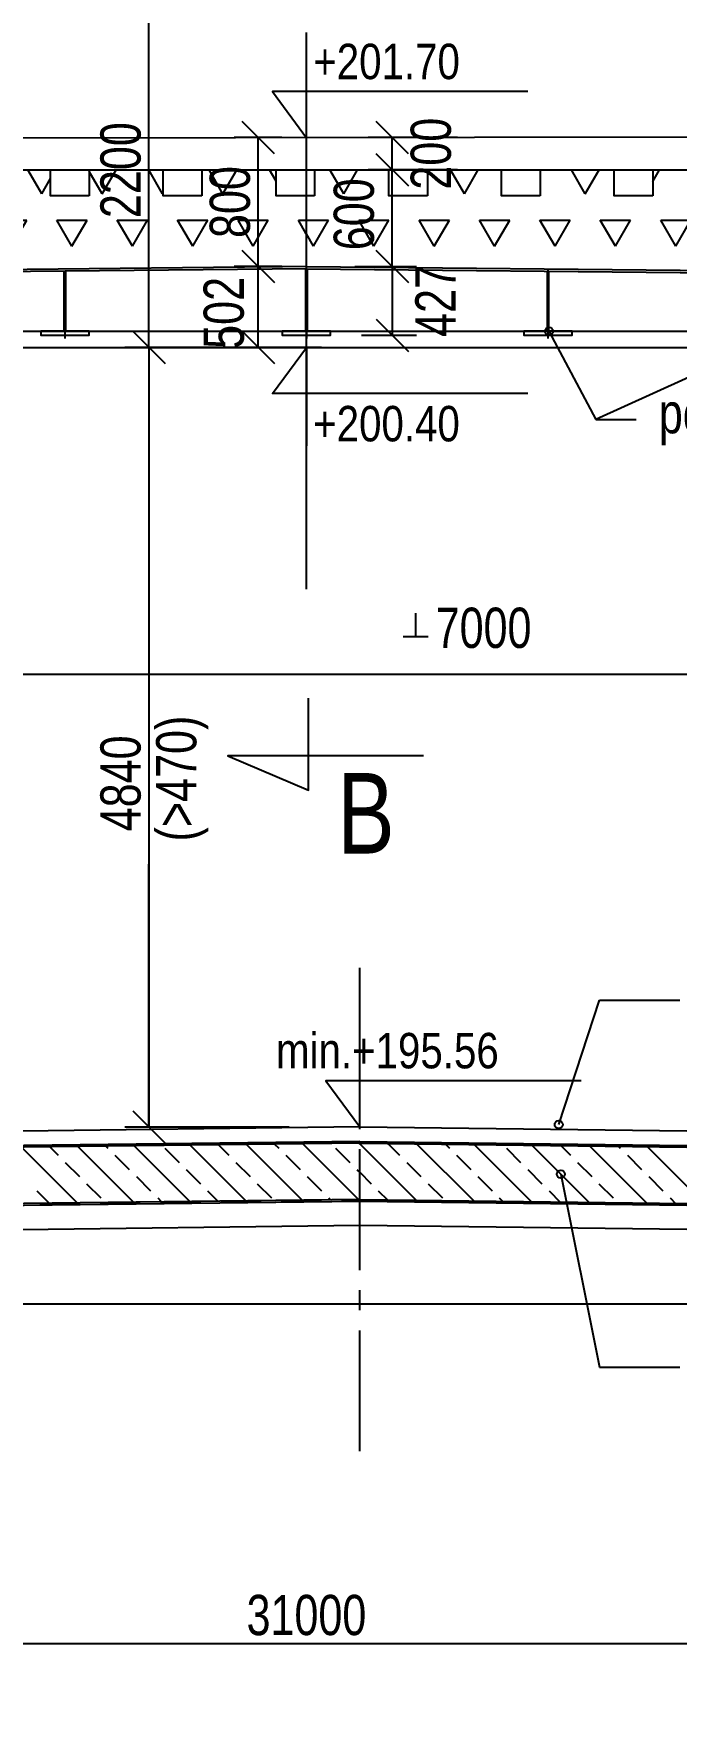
# Model space of a CAD drawing. Header units: millimetres. Extents: x -1069826 to 2704411, y -432732 to 412301.
# Drawn here: x 286818 to 290811, y -95668 to -85266 of the extents above; entities that cross this region are included whole.
import ezdxf
from ezdxf.enums import TextEntityAlignment as Align

# ---------------------------------------------------------------- set-up
doc = ezdxf.new("R2010")
doc.units = ezdxf.units.MM
doc.header["$LTSCALE"] = 1000
doc.header["$MEASUREMENT"] = 0
doc.linetypes.add('CENTER2', pattern=[1.125, 0.75, -0.125, 0.125, -0.125])
doc.linetypes.add('HIDDEN', pattern=[0.375, 0.25, -0.125])
for name, color, linetype in [('0-RA0-W', 7, 'Continuous'), ('0-RAM-T', 7, 'Continuous'), ('0-T', 7, 'Continuous'), ('0-T0-W', 7, 'Continuous'), ('DROGO-T', 7, 'Continuous'), ('DRRAM-T', 7, 'Continuous')]:
    doc.layers.add(name, color=color, linetype=linetype)
doc.styles.add('CDMSTYLE', font='CDMSIMPL', dxfattribs={"width": 0.8, "bigfont": 'CDMBIGPL'})
doc.dimstyles.new('CDMOG-CM-100', dxfattribs={"dimscale": 100, "dimtxt": 2.5, "dimasz": 1, "dimexe": 1.5, "dimexo": 5, "dimgap": 0.5, "dimtad": 1, "dimdec": 1, "dimlfac": 0.1, "dimrnd": 0.5, "dimzin": 9, "dimdsep": 46, "dimtxsty": 'CDMSTYLE', "dimblk": 'OBLIQUE', "dimblk1": 'OBLIQUE', "dimblk2": 'OBLIQUE', "dimsah": 1, "dimtsz": 1, "dimcen": -2.5, "dimclrd": 9, "dimclre": 9, "dimclrt": 9, "dimadec": 0, "dimazin": 0, "dimtfac": 1, "dimtmove": 2, "dimatfit": 3, "dimldrblk": 'OBLIQUE', "dimfxl": 1, "dimtvp": 1, "dimtolj": 1, "dimtzin": 0, "dimarcsym": 0})
doc.dimstyles.new('CDMOG-MM-100', dxfattribs={"dimscale": 100, "dimtxt": 2.5, "dimasz": 2, "dimexe": 1.5, "dimexo": 3, "dimgap": 0.5, "dimtad": 1, "dimdec": 0, "dimrnd": 1, "dimzin": 1, "dimdsep": 46, "dimtxsty": 'CDMSTYLE', "dimblk": 'OBLIQUE', "dimblk1": 'OBLIQUE', "dimblk2": 'OBLIQUE', "dimsah": 1, "dimcen": -2.5, "dimclrd": 9, "dimclre": 9, "dimclrt": 9, "dimadec": 0, "dimazin": 0, "dimtfac": 1, "dimtmove": 2, "dimatfit": 3, "dimldrblk": 'OBLIQUE', "dimfxl": 1, "dimtvp": 1, "dimtolj": 1, "dimtzin": 0, "dimarcsym": 0})
doc.dimstyles.new('CDMOG-MM-100$7', dxfattribs={"dimscale": 100, "dimtxt": 2.5, "dimasz": 1, "dimexe": 1.5, "dimexo": 5, "dimgap": 0.5, "dimtad": 1, "dimdec": 0, "dimrnd": 1, "dimzin": 1, "dimdsep": 46, "dimtxsty": 'CDMSTYLE', "dimblk": 'OBLIQUE', "dimblk1": 'NONE', "dimblk2": 'NONE', "dimsah": 1, "dimtsz": 1, "dimcen": -2.5, "dimclrd": 9, "dimclre": 9, "dimclrt": 9, "dimadec": 0, "dimazin": 0, "dimtfac": 1, "dimtmove": 2, "dimatfit": 3, "dimldrblk": 'NONE', "dimfxl": 1, "dimtvp": 1, "dimtolj": 1, "dimtzin": 0, "dimarcsym": 0})
pattern_1 = [(60, (239994.2, -287612.4), (-187.5, 324.75953), [187.5, -187.5]), (120, (239994.2, -287612.4), (-375, 2e-07), [187.5, -187.5]), (0, (239900.44, -287450.04), (187.5, 324.75953), [187.5, -187.5])]

# ---------------------------------------------------------------- blocks, each defined once
blk = doc.blocks.new('*D932')
at = {"color": 9, "linetype": 'Continuous', "lineweight": -2, "transparency": 16777216}
for p, q in [((282662, -89342), (282862, -89142)), ((282762, -90739), (282762, -89092)), ((294827, -89342), (295027, -89142)), ((294927, -90879), (294927, -89092)), ((282762, -89242), (294927, -89242))]:
    blk.add_line(p, q, dxfattribs=at)
at = {"layer": 'Defpoints', "color": 0, "linetype": 'Continuous', "lineweight": 25, "transparency": 16777216}
for p in [(294927, -89242), (282762, -91239), (294927, -91379)]:
    blk.add_point(p, dxfattribs=at)
at = {"color": 9, "linetype": 'Continuous', "lineweight": 25, "transparency": 16777216, "insert": (289576, -88956), "char_height": 250, "attachment_point": 5, "style": 'CDMSTYLE'}
blk.add_mtext('\\A1; 7000', dxfattribs=at)
blk = doc.blocks.new('_OBLIQUE')
at = {"color": 0, "linetype": 'ByBlock'}
blk.add_line((-0.5, -0.5), (0.5, 0.5), dxfattribs=at)
blk = doc.blocks.new('*D935')
at = {"layer": '0-T', "color": 9, "linetype": 'Continuous', "lineweight": -2, "transparency": 16777216}
for p, q in [((304013, -94437), (304013, -95408)), ((273013, -95258), (304013, -95258))]:
    blk.add_line(p, q, dxfattribs=at)
at = {"layer": 'Defpoints', "color": 0, "linetype": 'Continuous', "lineweight": 25, "transparency": 16777216}
for p in [(304013, -94137), (273013, -94292), (304013, -95258)]:
    blk.add_point(p, dxfattribs=at)
at = {"layer": '0-T', "color": 9, "linetype": 'Continuous', "lineweight": -2, "transparency": 16777216, "xscale": 200, "yscale": 200, "zscale": 200, "rotation": 180}
blk.add_blockref('_OBLIQUE', (273013, -95258), dxfattribs=at)
at = {"layer": '0-T', "color": 9, "linetype": 'Continuous', "lineweight": -2, "transparency": 16777216, "xscale": 200, "yscale": 200, "zscale": 200}
blk.add_blockref('_OBLIQUE', (304013, -95258), dxfattribs=at)
at = {"layer": '0-T', "color": 9, "linetype": 'Continuous', "lineweight": 25, "transparency": 16777216, "insert": (288513, -95083), "char_height": 250, "attachment_point": 5, "style": 'CDMSTYLE'}
blk.add_mtext('\\A1;31000', dxfattribs=at)
blk = doc.blocks.new('_NONE')
at = {"color": 0, "linetype": 'ByBlock'}
blk.add_circle((0, 0), 0.25, dxfattribs=at)
blk = doc.blocks.new('*D963')
at = {"layer": '0-T', "color": 9, "linetype": 'Continuous', "lineweight": -2, "transparency": 16777216}
for p, q in [((288406, -87214), (287385, -87214)), ((287535, -87214), (287535, -92053)), ((288405, -92053), (287385, -92053))]:
    blk.add_line(p, q, dxfattribs=at)
at = {"layer": 'Defpoints', "color": 0, "linetype": 'Continuous', "lineweight": 25, "transparency": 16777216}
for p in [(288706, -87214), (287535, -92053), (288705, -92053)]:
    blk.add_point(p, dxfattribs=at)
at = {"layer": '0-T', "color": 9, "linetype": 'Continuous', "lineweight": -2, "transparency": 16777216, "xscale": 200, "yscale": 200, "zscale": 200}
for p, rotation in [((287535, -87214), 90), ((287535, -92053), 270)]:
    blk.add_blockref('_OBLIQUE', p, dxfattribs=dict(at, rotation=rotation))
at = {"layer": '0-T', "color": 9, "linetype": 'Continuous', "lineweight": 25, "transparency": 16777216, "insert": (287360, -89920), "char_height": 250, "attachment_point": 5, "rotation": 90, "style": 'CDMSTYLE'}
blk.add_mtext('\\A1;4840', dxfattribs=at)
blk = doc.blocks.new('*D964')
at = {"layer": '0-T', "color": 9, "linetype": 'Continuous', "lineweight": -2, "transparency": 16777216}
for p, q in [((288374, -85014), (287385, -85014)), ((287535, -87214), (287535, -85014)), ((288607, -87214), (287385, -87214))]:
    blk.add_line(p, q, dxfattribs=at)
at = {"layer": 'Defpoints', "color": 0, "linetype": 'Continuous', "lineweight": 25, "transparency": 16777216}
for p in [(287535, -85014), (288674, -85014), (288907, -87214)]:
    blk.add_point(p, dxfattribs=at)
at = {"layer": '0-T', "color": 9, "linetype": 'Continuous', "lineweight": -2, "transparency": 16777216, "xscale": 200, "yscale": 200, "zscale": 200}
for p, rotation in [((287535, -85014), 90), ((287535, -87214), 270)]:
    blk.add_blockref('_OBLIQUE', p, dxfattribs=dict(at, rotation=rotation))
at = {"layer": '0-T', "color": 9, "linetype": 'Continuous', "lineweight": 25, "transparency": 16777216, "insert": (287360, -86114), "char_height": 250, "attachment_point": 5, "rotation": 90, "style": 'CDMSTYLE'}
blk.add_mtext('\\A1;\\C1;2200', dxfattribs=at)
blk = doc.blocks.new('*D965')
at = {"layer": '0-T', "color": 9, "linetype": 'Continuous', "lineweight": -2, "transparency": 16777216}
for p, q in [((288406, -87214), (287385, -87214)), ((287535, -87214), (287535, -89359)), ((287535, -92053), (287535, -90421)), ((288405, -92053), (287385, -92053))]:
    blk.add_line(p, q, dxfattribs=at)
at = {"layer": 'Defpoints', "color": 0, "linetype": 'Continuous', "lineweight": 25, "transparency": 16777216}
for p in [(288706, -87214), (287535, -92053), (288705, -92053)]:
    blk.add_point(p, dxfattribs=at)
at = {"layer": '0-T', "color": 9, "linetype": 'Continuous', "lineweight": -2, "transparency": 16777216, "xscale": 200, "yscale": 200, "zscale": 200}
for p, rotation in [((287535, -87214), 90), ((287535, -92053), 270)]:
    blk.add_blockref('_OBLIQUE', p, dxfattribs=dict(at, rotation=rotation))
at = {"layer": '0-T', "color": 9, "linetype": 'Continuous', "lineweight": 25, "transparency": 16777216, "insert": (287742, -89890), "char_height": 250, "attachment_point": 5, "rotation": 90, "style": 'CDMSTYLE'}
blk.add_mtext('\\A1;(>470)', dxfattribs=at)
blk = doc.blocks.new('00KOTA1')
at = {"color": 0, "linetype": 'Continuous'}
blk.add_lwpolyline([(13.74, 2.86), (-2.11, 2.86), (0, 0), (0, 6.11)], dxfattribs=at)
at = {"color": 0, "linetype": 'Continuous', "style": 'CDMSTYLE', "width": 0.85}
blk.add_attdef('%%P000.000', (0.42, 3.63), '', height=2.2, dxfattribs=at)
blk = doc.blocks.new('*D966')
at = {"layer": '0-T', "color": 9, "linetype": 'Continuous', "lineweight": -2, "transparency": 16777216}
for p, q in [((288104, -86712), (288364, -86712)), ((288214, -87214), (288214, -86712)), ((288104, -87214), (288364, -87214))]:
    blk.add_line(p, q, dxfattribs=at)
at = {"layer": 'Defpoints', "color": 0, "linetype": 'Continuous', "lineweight": 25, "transparency": 16777216}
for p in [(287804, -86712), (288214, -86712), (287804, -87214)]:
    blk.add_point(p, dxfattribs=at)
at = {"layer": '0-T', "color": 9, "linetype": 'Continuous', "lineweight": -2, "transparency": 16777216, "xscale": 200, "yscale": 200, "zscale": 200}
for p, rotation in [((288214, -86712), 90), ((288214, -87214), 270)]:
    blk.add_blockref('_OBLIQUE', p, dxfattribs=dict(at, rotation=rotation))
at = {"layer": '0-T', "color": 9, "linetype": 'Continuous', "lineweight": 25, "transparency": 16777216, "insert": (288001, -87000), "char_height": 250, "attachment_point": 5, "rotation": 90, "style": 'CDMSTYLE'}
blk.add_mtext('\\A1;502', dxfattribs=at)
blk = doc.blocks.new('*D967')
at = {"layer": '0-T', "color": 9, "linetype": 'Continuous', "lineweight": -2, "transparency": 16777216}
for p, q in [((288936, -86112), (289196, -86112)), ((289046, -86712), (289046, -86112))]:
    blk.add_line(p, q, dxfattribs=at)
at = {"layer": 'Defpoints', "color": 0, "linetype": 'Continuous', "lineweight": 25, "transparency": 16777216}
for p in [(288636, -86112), (289046, -86112), (289751, -86712)]:
    blk.add_point(p, dxfattribs=at)
at = {"layer": '0-T', "color": 9, "linetype": 'Continuous', "lineweight": -2, "transparency": 16777216, "xscale": 200, "yscale": 200, "zscale": 200}
for p, rotation in [((289046, -86112), 90), ((289046, -86712), 270)]:
    blk.add_blockref('_OBLIQUE', p, dxfattribs=dict(at, rotation=rotation))
at = {"layer": '0-T', "color": 9, "linetype": 'Continuous', "lineweight": 25, "transparency": 16777216, "insert": (288809, -86388), "char_height": 250, "attachment_point": 5, "rotation": 90, "style": 'CDMSTYLE'}
blk.add_mtext('\\A1;600', dxfattribs=at)
blk = doc.blocks.new('*D968')
at = {"layer": '0-T', "color": 9, "linetype": 'Continuous', "lineweight": -2, "transparency": 16777216}
for p, q in [((289451, -85912), (288896, -85912)), ((289046, -86112), (289046, -85912)), ((289451, -86112), (288896, -86112))]:
    blk.add_line(p, q, dxfattribs=at)
at = {"layer": 'Defpoints', "color": 0, "linetype": 'Continuous', "lineweight": 25, "transparency": 16777216}
for p in [(289046, -85912), (289751, -85912), (289751, -86112)]:
    blk.add_point(p, dxfattribs=at)
at = {"layer": '0-T', "color": 9, "linetype": 'Continuous', "lineweight": -2, "transparency": 16777216, "xscale": 200, "yscale": 200, "zscale": 200}
for p, rotation in [((289046, -85912), 90), ((289046, -86112), 270)]:
    blk.add_blockref('_OBLIQUE', p, dxfattribs=dict(at, rotation=rotation))
at = {"layer": '0-T', "color": 9, "linetype": 'Continuous', "lineweight": 25, "transparency": 16777216, "insert": (289287, -86012), "char_height": 250, "attachment_point": 5, "rotation": 90, "style": 'CDMSTYLE'}
blk.add_mtext('\\A1;200', dxfattribs=at)
blk = doc.blocks.new('*D982')
at = {"layer": 'Defpoints', "color": 0, "linetype": 'Continuous', "lineweight": 25, "transparency": 16777216}
for p in [(288214, -85912), (288660, -85912), (288661, -86712)]:
    blk.add_point(p, dxfattribs=at)
at = {"layer": 'DROGO-T', "color": 9, "linetype": 'Continuous', "lineweight": -2, "transparency": 16777216}
for p, q in [((288360, -85912), (288064, -85912)), ((288214, -86712), (288214, -85912)), ((288361, -86712), (288064, -86712))]:
    blk.add_line(p, q, dxfattribs=at)
at = {"layer": 'DROGO-T', "color": 9, "linetype": 'Continuous', "lineweight": -2, "transparency": 16777216, "xscale": 200, "yscale": 200, "zscale": 200}
for p, rotation in [((288214, -85912), 90), ((288214, -86712), 270)]:
    blk.add_blockref('_OBLIQUE', p, dxfattribs=dict(at, rotation=rotation))
at = {"layer": 'DROGO-T', "color": 9, "linetype": 'Continuous', "lineweight": 25, "transparency": 16777216, "insert": (288039, -86312), "char_height": 250, "attachment_point": 5, "rotation": 90, "style": 'CDMSTYLE'}
blk.add_mtext('\\A1;800', dxfattribs=at)
blk = doc.blocks.new('*D985')
at = {"layer": 'Defpoints', "color": 0, "linetype": 'Continuous', "lineweight": 25, "transparency": 16777216}
for p in [(288513, -86712), (288554, -87139), (289046, -87139)]:
    blk.add_point(p, dxfattribs=at)
at = {"layer": 'DROGO-T', "color": 9, "linetype": 'Continuous', "lineweight": -2, "transparency": 16777216}
for p, q in [((288813, -86712), (289196, -86712)), ((289046, -86712), (289046, -87139)), ((288854, -87139), (289196, -87139))]:
    blk.add_line(p, q, dxfattribs=at)
at = {"layer": 'DROGO-T', "color": 9, "linetype": 'Continuous', "lineweight": -2, "transparency": 16777216, "xscale": 200, "yscale": 200, "zscale": 200}
for p, rotation in [((289046, -86712), 90), ((289046, -87139), 270)]:
    blk.add_blockref('_OBLIQUE', p, dxfattribs=dict(at, rotation=rotation))
at = {"layer": 'DROGO-T', "color": 9, "linetype": 'Continuous', "lineweight": 25, "transparency": 16777216, "insert": (289314, -86926), "char_height": 250, "attachment_point": 5, "rotation": 90, "style": 'CDMSTYLE'}
blk.add_mtext('\\A1;427', dxfattribs=at)

msp = doc.modelspace()

# ---------------------------------------------------------------- hatches: boundary and pattern name
at = {"layer": 'DROGO-T', "linetype": 'Continuous', "lineweight": 25}
h = msp.add_hatch(dxfattribs=at)
h.set_pattern_fill('TRIANG', color=40, scale=1000, style=0)
h.set_pattern_definition(pattern_1)
h.paths.add_polyline_path([(277941.2446, -86272.4159), (277824.0178, -86272.4159), (277824.0178, -86112.4159), (277364.0178, -86112.4159), (277364.0178, -86272.4159), (277124.0178, -86272.4159), (277124.0178, -86112.4159), (276664.0178, -86112.4159), (276664.0178, -86272.4159), (276424.0178, -86272.4159), (276424.0178, -86112.4159), (275964.0178, -86112.4159), (275964.0178, -86272.4159), (275724.0178, -86272.4159), (275724.0178, -86112.4159), (275264.0178, -86112.4159), (275264.0178, -86272.4159), (275024.0178, -86272.4159), (275024.0178, -86112.4159), (274564.0178, -86112.4159), (274564.0178, -86272.4159), (274324.0178, -86272.4159), (274324.0178, -86112.4159), (273864.0178, -86112.4159), (273864.0178, -86272.4159), (273624.0178, -86272.4159), (273624.0178, -86112.4159), (273164.0178, -86112.4159), (273164.0178, -86272.4159), (273013.1701, -86272.4159), (273013.1701, -86757.4159), (277941.2446, -86806.6966)])
h.paths.add_polyline_path([(276258.6935, -86664.7224), (275698.7215, -86659.1226), (275700.1215, -86519.1296)], flags=16)
h.paths.add_polyline_path([(273013.1701, -86449.7759), (273013.1701, -86272.4159), (272924.0178, -86272.4159), (272924.0178, -86112.4159), (272464.0178, -86112.4159), (272464.0178, -86272.4159), (272413.1701, -86272.4159), (272413.1701, -86751.4159), (273013.1701, -86757.4159)])
h.paths.add_polyline_path([(278513.1701, -86112.4159), (278064.0178, -86112.4159), (278064.0178, -86272.4159), (277941.2446, -86272.4159), (277941.2446, -86806.6966), (278413.1701, -86811.4159), (278413.1701, -86787.4166), (278513.1701, -86786.4166)])
h.paths.add_polyline_path([(288512.1941, -86272.4159), (288324.0178, -86272.4159), (288324.0178, -86112.4159), (287864.0178, -86112.4159), (287864.0178, -86272.4159), (287624.0178, -86272.4159), (287624.0178, -86112.4159), (287164.0178, -86112.4159), (287164.0178, -86272.4159), (286924.0178, -86272.4159), (286924.0178, -86112.4159), (286464.0178, -86112.4159), (286464.0178, -86272.4159), (286224.0178, -86272.4159), (286224.0178, -86112.4159), (285764.0178, -86112.4159), (285764.0178, -86272.4159), (285524.0178, -86272.4159), (285524.0178, -86112.4159), (285064.0178, -86112.4159), (285064.0178, -86272.4159), (284824.0178, -86272.4159), (284824.0178, -86112.4159), (284364.0178, -86112.4159), (284364.0178, -86272.4159), (284124.0178, -86272.4159), (284124.0178, -86112.4159), (283664.0178, -86112.4159), (283664.0178, -86272.4159), (283424.0178, -86272.4159), (283424.0178, -86112.4159), (282964.0178, -86112.4159), (282964.0178, -86272.4159), (282724.0178, -86272.4159), (282724.0178, -86112.4159), (282264.0178, -86112.4159), (282264.0178, -86272.4159), (282024.0178, -86272.4159), (282024.0178, -86112.4159), (281564.0178, -86112.4159), (281564.0178, -86272.4159), (281324.0178, -86272.4159), (281324.0178, -86112.4159), (280864.0178, -86112.4159), (280864.0178, -86272.4159), (280624.0178, -86272.4159), (280624.0178, -86112.4159), (280164.0178, -86112.4159), (280164.0178, -86272.4159), (279924.0178, -86272.4159), (279924.0178, -86112.4159), (279464.0178, -86112.4159), (279464.0178, -86272.4159), (279224.0178, -86272.4159), (279224.0178, -86112.4159), (278764.0178, -86112.4159), (278764.0178, -86272.4159), (278524.0178, -86272.4159), (278524.0178, -86112.4159), (278513.1701, -86112.4159), (278513.1701, -86786.4166), (278613.1701, -86785.4166), (278613.1701, -86811.4159), (282913.1701, -86768.4159), (282913.1701, -86756.4173), (283113.1701, -86754.4173), (283113.1701, -86766.4159), (285913.1701, -86738.4159), (285913.1701, -86712.4166), (286113.1701, -86710.4166), (286113.1701, -86736.4159), (288512.1941, -86712.4256)])
h.paths.add_polyline_path([(279281.8192, -86664.7224), (279840.3912, -86519.1296), (279841.7912, -86659.1226)], flags=16)
h.paths.add_polyline_path([(273192.8044, -86663.5764), (273192.8044, -86024.2907), (273567.8044, -86024.2907), (273567.8044, -86663.5764)], flags=9)
h.paths.add_polyline_path([(275121.9295, -86627.1034), (275436.0805, -86630.2449), (275438.7054, -86367.758), (275124.5544, -86364.6165)], flags=24)
h.paths.add_polyline_path([(287172.1617, -86528.8071), (287172.1617, -85699.0452), (287547.1617, -85699.0452), (287547.1617, -86528.8071)], flags=9)
h.paths.add_polyline_path([(287851.398, -86631.8965), (287851.398, -85992.6108), (288226.398, -85992.6108), (288226.398, -86631.8965)], flags=9)
h.paths.add_polyline_path([(278628.4032, -86687.1421), (278628.4032, -86047.8563), (279003.4032, -86047.8563), (279003.4032, -86687.1421)], flags=9)
h.paths.add_polyline_path([(280104.4322, -86630.2449), (280418.5832, -86627.1034), (280415.9583, -86364.6165), (280101.8073, -86367.758)], flags=24)
h = msp.add_hatch(dxfattribs=at)
h.set_pattern_fill('TRIANG', color=40, scale=1000, style=0)
h.set_pattern_definition(pattern_1)
h.paths.add_polyline_path([(298513.1701, -86112.4159), (298364.0178, -86112.4159), (298364.0178, -86272.4159), (298124.0178, -86272.4159), (298124.0178, -86112.4159), (297664.0178, -86112.4159), (297664.0178, -86272.4159), (297424.0178, -86272.4159), (297424.0178, -86112.4159), (296964.0178, -86112.4159), (296964.0178, -86272.4159), (296724.0178, -86272.4159), (296724.0178, -86112.4159), (296264.0178, -86112.4159), (296264.0178, -86272.4159), (296024.0178, -86272.4159), (296024.0178, -86112.4159), (295564.0178, -86112.4159), (295564.0178, -86272.4159), (295324.0178, -86272.4159), (295324.0178, -86112.4159), (294864.0178, -86112.4159), (294864.0178, -86272.4159), (294624.0178, -86272.4159), (294624.0178, -86112.4159), (294164.0178, -86112.4159), (294164.0178, -86272.4159), (293924.0178, -86272.4159), (293924.0178, -86112.4159), (293464.0178, -86112.4159), (293464.0178, -86272.4159), (293224.0178, -86272.4159), (293224.0178, -86112.4159), (292764.0178, -86112.4159), (292764.0178, -86272.4159), (292524.0178, -86272.4159), (292524.0178, -86112.4159), (292064.0178, -86112.4159), (292064.0178, -86272.4159), (291824.0178, -86272.4159), (291824.0178, -86112.4159), (291364.0178, -86112.4159), (291364.0178, -86272.4159), (291124.0178, -86272.4159), (291124.0178, -86112.4159), (290664.0178, -86112.4159), (290664.0178, -86272.4159), (290424.0178, -86272.4159), (290424.0178, -86112.4159), (289964.0178, -86112.4159), (289964.0178, -86272.4159), (289724.0178, -86272.4159), (289724.0178, -86112.4159), (289264.0178, -86112.4159), (289264.0178, -86272.4159), (289024.0178, -86272.4159), (289024.0178, -86112.4159), (288564.0178, -86112.4159), (288564.0178, -86272.4159), (288513.1701, -86272.4159), (288513.1701, -86712.4159), (290913.1701, -86736.4159), (290913.1701, -86710.4166), (291113.1701, -86712.4166), (291113.1701, -86738.4159), (293913.1701, -86766.4159), (293913.1701, -86754.4173), (294113.1701, -86756.4173), (294113.1701, -86768.4159), (298413.1701, -86811.4159), (298413.1701, -86785.4166), (298513.1701, -86786.4166)])
h.paths.add_polyline_path([(296684.549, -86654.1226), (296685.949, -86514.1296), (297244.521, -86659.7224)], flags=16)
h.paths.add_polyline_path([(304013.1701, -86112.4159), (303964.0178, -86112.4159), (303964.0178, -86272.4159), (303724.0178, -86272.4159), (303724.0178, -86112.4159), (303264.0178, -86112.4159), (303264.0178, -86272.4159), (303024.0178, -86272.4159), (303024.0178, -86112.4159), (302564.0178, -86112.4159), (302564.0178, -86272.4159), (302324.0178, -86272.4159), (302324.0178, -86112.4159), (301864.0178, -86112.4159), (301864.0178, -86272.4159), (301624.0178, -86272.4159), (301624.0178, -86112.4159), (301164.0178, -86112.4159), (301164.0178, -86272.4159), (300924.0178, -86272.4159), (300924.0178, -86112.4159), (300464.0178, -86112.4159), (300464.0178, -86272.4159), (300224.0178, -86272.4159), (300224.0178, -86112.4159), (299764.0178, -86112.4159), (299764.0178, -86272.4159), (299524.0178, -86272.4159), (299524.0178, -86112.4159), (299064.0178, -86112.4159), (299064.0178, -86272.4159), (298824.0178, -86272.4159), (298824.0178, -86112.4159), (298513.1701, -86112.4159), (298513.1701, -86786.4166), (298613.1701, -86787.4166), (298613.1701, -86811.4159), (304013.1701, -86757.4159), (304013.1701, -86449.7759)])
h.paths.add_polyline_path([(300463.9786, -86659.7224), (301022.5507, -86514.1296), (301023.9506, -86654.1226)], flags=16)
h.paths.add_polyline_path([(304613.1701, -86272.4159), (304424.0178, -86272.4159), (304424.0178, -86112.4159), (304013.1701, -86112.4159), (304013.1701, -86757.4159), (304613.1701, -86751.4159)])
h.paths.add_polyline_path([(288621.9732, -86707.8226), (288621.9732, -86068.5369), (288996.9732, -86068.5369), (288996.9732, -86707.8226)], flags=9)
h.paths.add_polyline_path([(289099.9905, -86332.0587), (289099.9905, -85692.773), (289474.9905, -85692.773), (289474.9905, -86332.0587)], flags=9)
h.paths.add_polyline_path([(289126.1173, -87245.3139), (289126.1173, -86606.0281), (289501.1173, -86606.0281), (289501.1173, -87245.3139)], flags=9)
h.paths.add_polyline_path([(296107.757, -86622.1034), (296421.908, -86625.2449), (296424.5329, -86362.758), (296110.3819, -86359.6165)], flags=24)
h.paths.add_polyline_path([(301286.5916, -86625.2449), (301600.7426, -86622.1034), (301598.1177, -86359.6165), (301283.9668, -86362.758)], flags=24)

# ---------------------------------------------------------------- linework, layer by layer
at = {"color": 3, "linetype": 'Continuous', "lineweight": 25}
msp.add_line((264633.9047, -86112.4159), (314965.4355, -86112.4159), dxfattribs=at)
at = {"layer": '0-RAM-T', "color": 9, "linetype": 'CENTER2', "lineweight": 25}
msp.add_line((288844.1648, -94065.3576), (288844.1648, -90949.9242), dxfattribs=at)
at = {"layer": '0-RAM-T', "color": 1, "linetype": 'Continuous', "lineweight": 25}
for q in [(283481.5345, -92118.014), (294206.7952, -92118.014)]:
    msp.add_line((288844.1648, -92052.0124), q, dxfattribs=at)
at = {"layer": '0-RAM-T', "color": 2, "linetype": 'Continuous', "lineweight": 25}
for p, q in [((288844.1648, -92152.0124), (283481.5345, -92218.014)), ((288844.1648, -92152.0124), (294206.7952, -92218.014)), ((288844.1648, -92502.0124), (283481.5345, -92568.014)), ((288844.1648, -92502.0124), (294206.7952, -92568.014))]:
    msp.add_line(p, q, dxfattribs=at)
at = {"layer": '0-RAM-T', "color": 40, "linetype": 'Continuous', "lineweight": 25}
for p, q in [((288843.8399, -92142.0144), (283481.6157, -92208.011)), ((288844.4898, -92142.0144), (294206.714, -92208.011))]:
    msp.add_line(p, q, dxfattribs=at)
at = {"layer": '0-RAM-T', "color": 3, "linetype": 'HIDDEN', "lineweight": 25}
for q in [(283481.9, -92213.0125), (294206.7546, -92213.0125)]:
    msp.add_line((288844.3273, -92147.0134), q, dxfattribs=at)
at = {"layer": '0-T', "color": 9, "linetype": 'HIDDEN', "lineweight": 25}
msp.add_line((288513.1701, -87385.5352), (288513.1701, -84968.3671), dxfattribs=at)
at = {"layer": '0-T', "color": 1, "linetype": 'Continuous', "lineweight": 25}
msp.add_line((260959.2323, -85945.5077), (316230.3312, -85876.4687), dxfattribs=at)
at = {"layer": '0-T', "color": 3, "linetype": 'Continuous', "lineweight": 25}
for p, q in [((288513.1701, -86712.4159), (278513.1701, -86812.4159)), ((288513.3101, -86726.4152), (278513.1701, -86826.4166)), ((288513.1701, -86712.4159), (298513.1701, -86812.4159)), ((288513.1701, -86726.4159), (298513.1701, -86826.4159))]:
    msp.add_line(p, q, dxfattribs=at)
at = {"layer": '0-T', "color": 40, "linetype": 'CENTER2', "lineweight": 25}
for p, q in [((287013.1701, -86746.4166), (287013.1701, -87159.8208)), ((288513.1701, -86731.4166), (288513.1701, -87159.8208)), ((290013.1701, -86731.4166), (290013.1701, -87159.8208))]:
    msp.add_line(p, q, dxfattribs=at)
at = {"layer": '0-T', "color": 9, "linetype": 'Continuous', "lineweight": 25}
for p, q in [((272413.1701, -87113.9261), (304613.1701, -87113.9261)), ((277013.1701, -87213.9261), (300013.1701, -87213.9261)), ((289191.0867, -88864.3864), (289191.0867, -89008.6493)), ((289113.9125, -89008.6493), (289268.261, -89008.6493))]:
    msp.add_line(p, q, dxfattribs=at)
at = {"layer": '0-T', "color": 1, "linetype": 'Continuous', "lineweight": 25}
for points in [[(287164.0178, -86272.4159), (286924.0178, -86272.4159), (286924.0178, -86112.4159), (287164.0178, -86112.4159)], [(287864.0178, -86272.4159), (287624.0178, -86272.4159), (287624.0178, -86112.4159), (287864.0178, -86112.4159)], [(288564.0178, -86272.4159), (288324.0178, -86272.4159), (288324.0178, -86112.4159), (288564.0178, -86112.4159)], [(289264.0178, -86272.4159), (289024.0178, -86272.4159), (289024.0178, -86112.4159), (289264.0178, -86112.4159)], [(289964.0178, -86272.4159), (289724.0178, -86272.4159), (289724.0178, -86112.4159), (289964.0178, -86112.4159)], [(290664.0178, -86272.4159), (290424.0178, -86272.4159), (290424.0178, -86112.4159), (290664.0178, -86112.4159)]]:
    msp.add_lwpolyline(points, close=True, dxfattribs=at)
at = {"layer": '0-T', "color": 3, "linetype": 'Continuous', "lineweight": 25}
for points in [[(287007.1701, -86741.4766), (287007.1701, -87113.9261), (286863.1701, -87113.9261), (286863.1701, -87138.9261), (287163.1701, -87138.9261), (287163.1701, -87113.9261), (287019.1701, -87113.9261), (287019.1701, -86741.3566)], [(288507.1701, -86726.4766), (288507.1701, -87113.9261), (288363.1701, -87113.9261), (288363.1701, -87138.9261), (288663.1701, -87138.9261), (288663.1701, -87113.9261), (288519.1701, -87113.9261), (288519.1701, -86726.4759)], [(290007.1701, -86741.3559), (290007.1701, -87113.9261), (289863.1701, -87113.9261), (289863.1701, -87138.9261), (290163.1701, -87138.9261), (290163.1701, -87113.9261), (290019.1701, -87113.9261), (290019.1701, -86741.4759)]]:
    msp.add_lwpolyline(points, dxfattribs=at)
at = {"layer": 'DROGO-T', "color": 9, "linetype": 'Continuous', "lineweight": 25}
msp.add_line((288512.1941, -85911.0914), (288512.1941, -88714.6788), dxfattribs=at)
at = {"layer": 'DROGO-T', "color": 40, "linetype": 'Continuous', "lineweight": 25}
for p, q in [((288835.7254, -92502.1163), (288489.9807, -92156.3716)), ((288844.1648, -92157.0023), (288839.2355, -92152.0731)), ((289198.5374, -92511.3749), (288844.1648, -92157.0023)), ((289093.9126, -92229.9734), (289018.0922, -92154.153)), ((289556.4964, -92515.7805), (289197.0717, -92156.3559)), ((287089.451, -92523.6089), (286743.7063, -92177.8642)), ((286972.5922, -92229.9734), (286918.3338, -92175.7149)), ((287438.7059, -92519.3103), (287092.9612, -92173.5657)), ((287281.9514, -92185.7792), (287267.5886, -92171.4164)), ((287414.534, -92318.3617), (287326.1456, -92229.9734)), ((287787.9608, -92515.0118), (287442.2161, -92169.2671)), ((287723.8932, -92274.1676), (287635.5048, -92185.7792)), ((288137.2156, -92510.7133), (287791.4709, -92164.9686)), ((288033.2524, -92229.9734), (287966.0984, -92162.8194)), ((288486.4705, -92506.4148), (288140.7258, -92160.6701)), ((288342.6116, -92185.7792), (288315.3532, -92158.5208)), ((288475.1941, -92318.3617), (288386.8058, -92229.9734)), ((288784.5534, -92274.1676), (288696.165, -92185.7792)), ((289403.2718, -92185.7792), (289376.0513, -92158.5587)), ((289535.8543, -92318.3617), (289447.466, -92229.9734)), ((289914.4555, -92520.1862), (289555.0308, -92160.7615)), ((289845.2135, -92274.1676), (289756.8252, -92185.7792)), ((290272.4145, -92524.5918), (289912.9898, -92165.1672)), ((290154.5727, -92229.9734), (290091.9693, -92167.37)), ((290630.3736, -92528.9975), (290270.9489, -92169.5728)), ((290463.932, -92185.7792), (290449.9284, -92171.7756)), ((290596.5145, -92318.3617), (290508.1261, -92229.9734)), ((290988.3326, -92533.4031), (290628.9079, -92173.9785)), ((287105.1747, -92362.5559), (287016.7864, -92274.1676)), ((287547.1165, -92450.9443), (287458.7281, -92362.5559)), ((287856.4757, -92406.7501), (287768.0874, -92318.3617)), ((288165.8349, -92362.5559), (288077.4466, -92274.1676)), ((288607.7767, -92450.9443), (288519.3883, -92362.5559)), ((288844.1648, -92333.779), (288828.7475, -92318.3617)), ((288917.1359, -92406.7501), (288844.1648, -92333.779)), ((289226.4951, -92362.5559), (289138.1067, -92274.1676)), ((289668.4368, -92450.9443), (289580.0485, -92362.5559)), ((289977.796, -92406.7501), (289889.4077, -92318.3617)), ((290287.1553, -92362.5559), (290198.7669, -92274.1676)), ((290729.097, -92450.9443), (290640.7087, -92362.5559)), ((286914.8236, -92525.7581), (286840.0097, -92450.9443)), ((287237.7573, -92495.1384), (287149.3689, -92406.7501)), ((287962.5882, -92512.8626), (287900.6699, -92450.9443)), ((288298.4174, -92495.1384), (288210.0291, -92406.7501)), ((289019.5579, -92509.1721), (288961.33, -92450.9443)), ((289359.0776, -92495.1384), (289270.6893, -92406.7501)), ((290093.435, -92522.389), (290021.9902, -92450.9443)), ((290419.7378, -92495.1384), (290331.3494, -92406.7501)), ((283481.4533, -92578.017), (288844.1648, -92512.0144)), ((287613.3333, -92517.1611), (287591.3107, -92495.1384)), ((288661.0979, -92504.2655), (288651.9708, -92495.1384)), ((288844.1648, -92512.0144), (294206.8764, -92578.017)), ((289735.4759, -92517.9834), (289712.631, -92495.1384)), ((290809.3531, -92531.2003), (290773.2912, -92495.1384))]:
    msp.add_line(p, q, dxfattribs=at)
at = {"layer": 'DROGO-T', "color": 3, "linetype": 'HIDDEN', "lineweight": 25}
for p, q in [((283481.4939, -92573.0155), (288844.1648, -92507.0134)), ((288844.1648, -92507.0134), (294206.8358, -92573.0155))]:
    msp.add_line(p, q, dxfattribs=at)
at = {"layer": 'DROGO-T', "color": 1, "linetype": 'Continuous', "lineweight": 25}
for p, q in [((283481.4533, -92728.017), (288844.1648, -92662.0144)), ((288844.1648, -92662.0144), (294206.8764, -92728.017)), ((297070.8918, -93152.0124), (280962.9149, -93152.0124))]:
    msp.add_line(p, q, dxfattribs=at)
msp.add_circle((288676.0295, -97786.9068), 37529.6709, dxfattribs=at)
at = {"layer": 'DRRAM-T', "color": 4, "linetype": 'Continuous', "lineweight": 25}
msp.add_lwpolyline([(289239.8723, -89748.1899), (288025.5866, -89748.1899), (288525.5866, -89962.4756), (288525.5866, -89391.0471)], dxfattribs=at)

# ---------------------------------------------------------------- block references
at = {"layer": '0-RA0-W', "color": 1, "linetype": 'Continuous', "lineweight": 25}
ref = msp.add_blockref('00KOTA1', (288844.1648, -92052.0124), dxfattribs=dict(at, xscale=100, yscale=100, zscale=100))
ref.add_attrib('%%P000.000', 'min.+195.56', (288324.1623, -91688.6167), dxfattribs={"layer": '0', "color": 0, "linetype": 'Continuous', "height": 220, "style": 'CDMSTYLE', "width": 0.85})
at = {"layer": '0-T0-W', "color": 1, "linetype": 'Continuous', "lineweight": 25, "xscale": 100, "yscale": 100, "zscale": 100}
msp.add_blockref('00KOTA1', (288513.1701, -85912.4159), dxfattribs=at).add_auto_attribs({'%%P000.000': '+201.70'})
at = {"layer": '0-T0-W', "color": 1, "linetype": 'Continuous', "lineweight": 25}
ref = msp.add_blockref('00KOTA1', (288513.1701, -87213.9261), dxfattribs=dict(at, xscale=-100, yscale=100, zscale=100, rotation=180))
ref.add_attrib('%%P000.000', '+200.40', (288554.775, -87797.3218), dxfattribs={"layer": '0', "color": 0, "linetype": 'Continuous', "height": 220, "style": 'CDMSTYLE', "width": 0.85})

# ---------------------------------------------------------------- texts
at = {"layer": '0-T', "color": 1, "linetype": 'Continuous', "lineweight": 25, "style": 'CDMSTYLE', "width": 0.8}
msp.add_text('poprzecznice', height=250, dxfattribs=at).set_placement((290701.4523, -87747.2423))
at = {"layer": 'DRRAM-T', "color": 4, "linetype": 'Continuous', "lineweight": 25, "style": 'CDMSTYLE', "width": 0.8}
msp.add_text('B', height=500, dxfattribs=at).set_placement((288882.7294, -90105.3328), align=Align.MIDDLE)

# ---------------------------------------------------------------- dimensions: what is measured, and where the dimension line sits
at = {"color": 1, "linetype": 'Continuous', "lineweight": 25}
dim = msp.add_linear_dim(base=(294926.7013, -89241.637), p1=(282761.7087, -91238.9057), p2=(294926.7013, -91378.7314), text=' 7000', dimstyle='CDMOG-CM-100', dxfattribs=at)
dim.commit()
dim.dimension.update_dxf_attribs({"geometry": '*D932', "text_midpoint": (289576.4962, -88955.7937), "dimtype": 160})
at = {"layer": '0-T', "color": 9, "linetype": 'Continuous', "lineweight": 25}
dim = msp.add_linear_dim(base=(287534.6617, -85013.9261), p1=(288907.2198, -87213.9261), p2=(288674.0138, -85013.9261), angle=90, text='\\C1;<>', dimstyle='CDMOG-MM-100', dxfattribs=at)
dim.commit()
dim.dimension.update_dxf_attribs({"geometry": '*D964', "text_midpoint": (287359.6617, -86113.9261)})
dim = msp.add_linear_dim(base=(289045.9872, -85912.4159), p1=(289750.6922, -86112.4159), p2=(289750.6922, -85912.4159), angle=90, dimstyle='CDMOG-MM-100', dxfattribs=at)
dim.commit()
dim.dimension.update_dxf_attribs({"geometry": '*D968', "text_midpoint": (289287.4905, -86012.4159), "dimtype": 160})
at = {"layer": '0-T', "color": 1, "linetype": 'Continuous', "lineweight": 25}
dim = msp.add_linear_dim(base=(289045.9872, -86112.4159), p1=(289750.6922, -86712.4159), p2=(288635.8222, -86112.4159), angle=90, dimstyle='CDMOG-MM-100', override={"dimse1": 1}, dxfattribs=at)
dim.commit()
dim.dimension.update_dxf_attribs({"geometry": '*D967', "text_midpoint": (288809.4732, -86388.1797), "dimtype": 160})
for base, p1, p2, picture, middle in [((288213.898, -86712.4159), (287803.7331, -87213.9261), (287803.7331, -86712.4159), '*D966', (288000.7455, -87000.1395)), ((287534.6617, -92053.4874), (288705.8278, -87213.9261), (288705.4843, -92053.4874), '*D963', (287359.6617, -89919.8123))]:
    dim = msp.add_linear_dim(base=base, p1=p1, p2=p2, angle=90, dimstyle='CDMOG-MM-100', dxfattribs=at)
    dim.commit()
    dim.dimension.update_dxf_attribs({"geometry": picture, "text_midpoint": middle, "dimtype": 160})
dim = msp.add_linear_dim(base=(287534.6617, -92053.4874), p1=(288705.8278, -87213.9261), p2=(288705.4843, -92053.4874), angle=90, text='(>470)', dimstyle='CDMOG-MM-100', dxfattribs=at)
dim.commit()
dim.dimension.update_dxf_attribs({"geometry": '*D965', "text_midpoint": (287742.4764, -89890.3928), "dimtype": 160})
at = {"layer": '0-T', "color": 9, "linetype": 'Continuous', "lineweight": 25}
dim = msp.add_linear_dim(base=(304013.1701, -95258.3814), p1=(273013.1701, -94292.2131), p2=(304013.1701, -94136.9362), dimstyle='CDMOG-MM-100', override={"dimse1": 1}, dxfattribs=at)
dim.commit()
dim.dimension.update_dxf_attribs({"geometry": '*D935', "text_midpoint": (288513.1701, -95083.3814)})
at = {"layer": 'DROGO-T', "color": 3, "linetype": 'Continuous', "lineweight": 25}
dim = msp.add_linear_dim(base=(288213.898, -85912.0914), p1=(288661.2086, -86712.4159), p2=(288660.2326, -85912.0914), angle=90, dimstyle='CDMOG-MM-100', dxfattribs=at)
dim.commit()
dim.dimension.update_dxf_attribs({"geometry": '*D982', "text_midpoint": (288038.898, -86312.2536)})
dim = msp.add_linear_dim(base=(289045.9872, -87138.9261), p1=(288513.1701, -86712.4159), p2=(288553.6502, -87138.9261), angle=90, dimstyle='CDMOG-MM-100', dxfattribs=at)
dim.commit()
dim.dimension.update_dxf_attribs({"geometry": '*D985', "text_midpoint": (289313.6173, -86925.671), "dimtype": 160})

# ---------------------------------------------------------------- leaders
at = {"layer": '0-T', "color": 9, "linetype": 'Continuous', "lineweight": 25}
for points in [[(290019.1701, -87113.9261), (290311.2195, -87661.2797), (290561.2195, -87661.2797)], [(291519.1701, -87113.9261), (290311.2195, -87661.2797), (290561.2195, -87661.2797)], [(290079.678, -92037.5067), (290332.6573, -91265.7383), (290832.6573, -91265.7383)], [(290092.7022, -92344.8795), (290332.6573, -93543.6051), (290832.6573, -93543.6051)]]:
    msp.add_leader(points, dimstyle='CDMOG-MM-100$7', dxfattribs=at)

doc.saveas('drawing.dxf')
